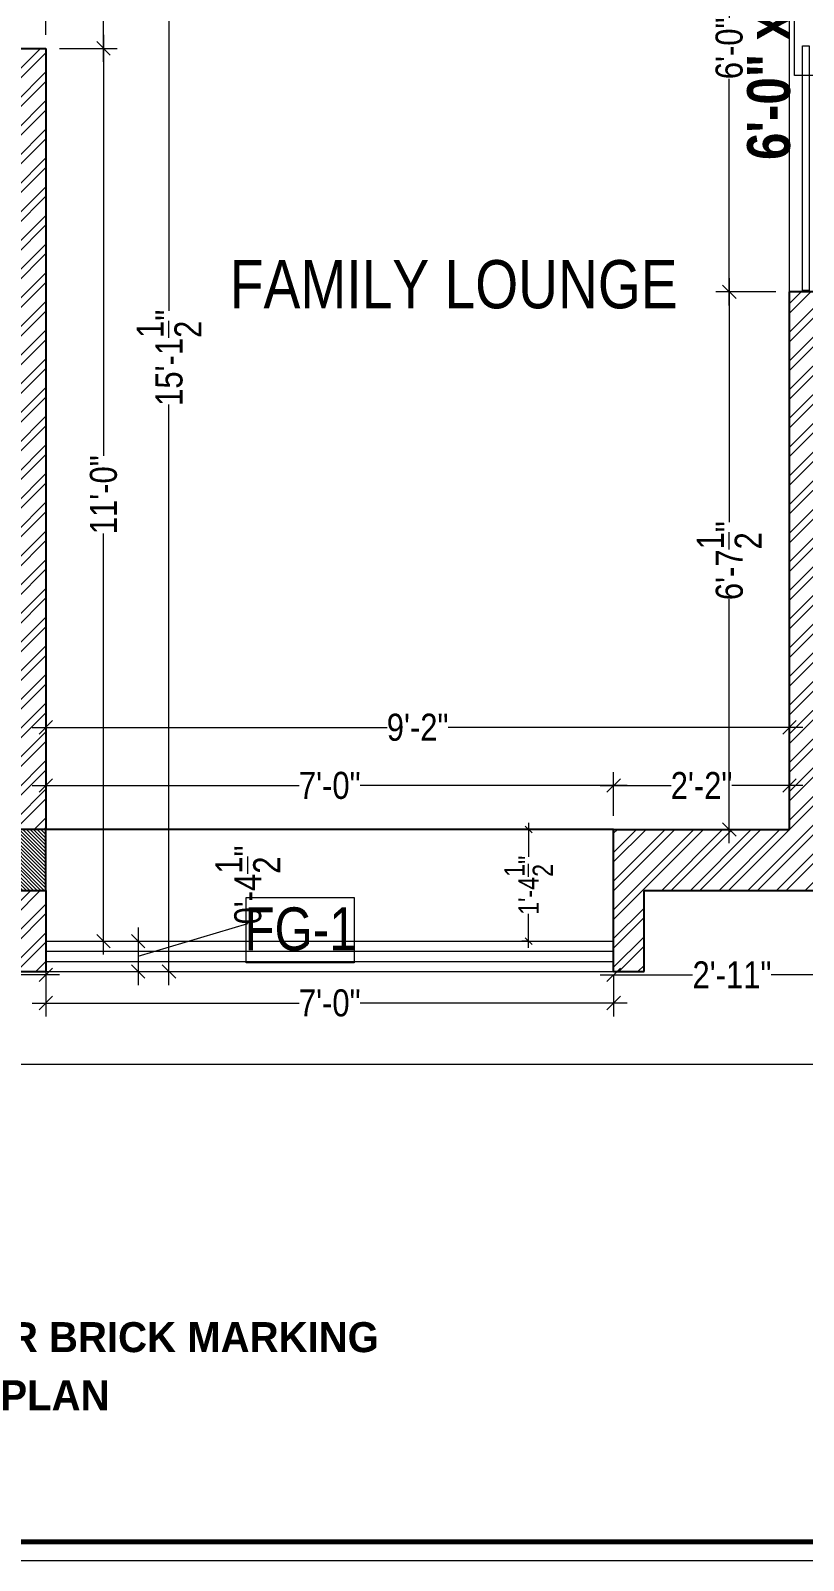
# Model space of a CAD drawing. Header units: millimetres. Extents: x 3019 to 3700, y 1451 to 1930.
# Drawn here: x 3353.6 to 3467.9, y 1451.2 to 1677.4 of the extents above; entities that cross this region are included whole.
import ezdxf

# ---------------------------------------------------------------- set-up
doc = ezdxf.new("R2010")
doc.units = ezdxf.units.MM
for name, color, linetype, lineweight in [('COLUMNS', 3, 'Continuous', 25), ('dimensions', 251, 'Continuous', 13), ('ELE.marking', 1, 'Continuous', 15), ('HATCH', 8, 'Continuous', 5), ('TEXT', 38, 'Continuous', 15), ('Title Sheet', 7, 'Continuous', 9), ('WALLS', 7, 'Continuous', 25), ('WIN', 124, 'Continuous', 9)]:
    doc.layers.add(name, color=color, linetype=linetype, lineweight=lineweight)
doc.layers.add('FURNITURE', color=124, linetype='Continuous')
doc.styles.add('style1', font='bgothm.ttf')
doc.styles.add('Swiss-LT', font='swissc.ttf')
doc.dimstyles.new('ELECT MARKING', dxfattribs={"dimtxt": 3, "dimasz": 1, "dimexe": 1, "dimexo": 1, "dimgap": 0, "dimtad": 0, "dimzin": 1, "dimdsep": 46, "dimlunit": 4, "dimtxsty": 'Swiss-LT', "dimblk": 'OBLIQUE', "dimcen": 0.125, "dimdle": 1, "dimclrd": 256, "dimclre": 256, "dimclrt": 7, "dimadec": 0, "dimazin": 0, "dimtfac": 1, "dimtofl": 0, "dimtmove": 0, "dimatfit": 3, "dimfxl": 6, "dimfxlon": 1, "dimtolj": 1, "dimtzin": 0, "dimlwd": -1, "dimlwe": -1, "dimarcsym": 0})
doc.dimstyles.new('INNER', dxfattribs={"dimtxt": 4, "dimasz": 2, "dimexe": 2, "dimexo": 2, "dimgap": 0, "dimtad": 0, "dimzin": 1, "dimdsep": 46, "dimlunit": 4, "dimtxsty": 'Swiss-LT', "dimblk": 'OBLIQUE', "dimcen": 0.125, "dimdle": 2, "dimclrd": 256, "dimclre": 256, "dimclrt": 7, "dimadec": 0, "dimazin": 0, "dimtfac": 1, "dimtofl": 0, "dimtmove": 0, "dimatfit": 3, "dimfxl": 12, "dimfxlon": 1, "dimtolj": 1, "dimtzin": 0, "dimlwd": -1, "dimlwe": -1, "dimarcsym": 0})

# ---------------------------------------------------------------- blocks, each defined once
blk = doc.blocks.new('_Oblique')
at = {"color": 0, "linetype": 'ByBlock', "lineweight": -2}
blk.add_line((-0.5, -0.5), (0.5, 0.5), dxfattribs=at)
blk = doc.blocks.new('*D214')
at = {"layer": 'Defpoints', "color": 0, "ltscale": 20, "transparency": 16777216}
for p in [(3355.84, 1710.74), (3355.84, 1674.74), (3364.38, 1674.74)]:
    blk.add_point(p, dxfattribs=at)
at = {"layer": 'dimensions', "ltscale": 20, "transparency": 16777216}
for p, q in [((3364.38, 1712.74), (3364.38, 1697.25)), ((3357.84, 1710.74), (3366.38, 1710.74)), ((3364.38, 1672.74), (3364.38, 1688.23)), ((3357.84, 1674.74), (3366.38, 1674.74))]:
    blk.add_line(p, q, dxfattribs=at)
at = {"layer": 'dimensions', "ltscale": 20, "transparency": 16777216, "xscale": 2, "yscale": 2, "zscale": 2}
for p, rotation in [((3364.38, 1710.74), 90), ((3364.38, 1674.74), 270)]:
    blk.add_blockref('_Oblique', p, dxfattribs=dict(at, rotation=rotation))
at = {"layer": 'dimensions', "color": 7, "ltscale": 20, "transparency": 16777216, "insert": (3364.38, 1692.74), "char_height": 4, "attachment_point": 5, "rotation": 90, "style": 'Swiss-LT'}
blk.add_mtext('\\A1;3\'-0"', dxfattribs=at)
blk = doc.blocks.new('*D216')
at = {"layer": 'Defpoints', "color": 0, "ltscale": 20, "transparency": 16777216}
for p in [(3355.84, 1674.74), (3355.84, 1542.74), (3364.38, 1542.74)]:
    blk.add_point(p, dxfattribs=at)
at = {"layer": 'dimensions', "ltscale": 20, "transparency": 16777216}
for p, q in [((3364.38, 1676.74), (3364.38, 1614.48)), ((3357.84, 1674.74), (3366.38, 1674.74)), ((3364.38, 1540.74), (3364.38, 1603)), ((3357.84, 1542.74), (3366.38, 1542.74))]:
    blk.add_line(p, q, dxfattribs=at)
at = {"layer": 'dimensions', "ltscale": 20, "transparency": 16777216, "xscale": 2, "yscale": 2, "zscale": 2}
for p, rotation in [((3364.38, 1674.74), 90), ((3364.38, 1542.74), 270)]:
    blk.add_blockref('_Oblique', p, dxfattribs=dict(at, rotation=rotation))
at = {"layer": 'dimensions', "color": 7, "ltscale": 20, "transparency": 16777216, "insert": (3364.38, 1608.74), "char_height": 4, "attachment_point": 5, "rotation": 90, "style": 'Swiss-LT'}
blk.add_mtext('\\A1;11\'-0"', dxfattribs=at)
blk = doc.blocks.new('*D222')
at = {"layer": 'Defpoints', "color": 0, "ltscale": 20, "transparency": 16777216}
for p in [(3439.84, 1565.74), (3355.84, 1559.24), (3439.84, 1559.24)]:
    blk.add_point(p, dxfattribs=at)
at = {"layer": 'dimensions', "ltscale": 20, "transparency": 16777216}
for p, q in [((3355.84, 1561.24), (3355.84, 1567.74)), ((3439.84, 1561.24), (3439.84, 1567.74)), ((3353.84, 1565.74), (3393.34, 1565.74)), ((3441.84, 1565.74), (3402.34, 1565.74))]:
    blk.add_line(p, q, dxfattribs=at)
at = {"layer": 'dimensions', "ltscale": 20, "transparency": 16777216, "xscale": 2, "yscale": 2, "zscale": 2, "rotation": 180}
blk.add_blockref('_Oblique', (3355.84, 1565.74), dxfattribs=at)
at = {"layer": 'dimensions', "ltscale": 20, "transparency": 16777216, "xscale": 2, "yscale": 2, "zscale": 2}
blk.add_blockref('_Oblique', (3439.84, 1565.74), dxfattribs=at)
at = {"layer": 'dimensions', "color": 7, "ltscale": 20, "transparency": 16777216, "insert": (3397.84, 1565.74), "char_height": 4, "attachment_point": 5, "style": 'Swiss-LT'}
blk.add_mtext('\\A1;7\'-0"', dxfattribs=at)
blk = doc.blocks.new('*D223')
at = {"layer": 'Defpoints', "color": 0, "ltscale": 20, "transparency": 16777216}
for p in [(3465.84, 1565.74), (3439.84, 1559.24), (3465.84, 1559.24)]:
    blk.add_point(p, dxfattribs=at)
at = {"layer": 'dimensions', "ltscale": 20, "transparency": 16777216}
for p, q in [((3439.84, 1561.24), (3439.84, 1567.74)), ((3465.84, 1561.24), (3465.84, 1567.74)), ((3437.84, 1565.74), (3448.34, 1565.74)), ((3467.84, 1565.74), (3457.33, 1565.74))]:
    blk.add_line(p, q, dxfattribs=at)
at = {"layer": 'dimensions', "ltscale": 20, "transparency": 16777216, "xscale": 2, "yscale": 2, "zscale": 2, "rotation": 180}
blk.add_blockref('_Oblique', (3439.84, 1565.74), dxfattribs=at)
at = {"layer": 'dimensions', "ltscale": 20, "transparency": 16777216, "xscale": 2, "yscale": 2, "zscale": 2}
blk.add_blockref('_Oblique', (3465.84, 1565.74), dxfattribs=at)
at = {"layer": 'dimensions', "color": 7, "ltscale": 20, "transparency": 16777216, "insert": (3452.84, 1565.74), "char_height": 4, "attachment_point": 5, "style": 'Swiss-LT'}
blk.add_mtext('\\A1;2\'-2"', dxfattribs=at)
blk = doc.blocks.new('*D224')
at = {"layer": 'Defpoints', "color": 0, "ltscale": 20, "transparency": 16777216}
for p in [(3355.84, 1574.34), (3355.84, 1559.24), (3465.84, 1559.24)]:
    blk.add_point(p, dxfattribs=at)
at = {"layer": 'dimensions', "ltscale": 20, "transparency": 16777216}
for p, q in [((3353.84, 1574.34), (3406.32, 1574.34)), ((3355.84, 1562.34), (3355.84, 1576.34)), ((3467.84, 1574.34), (3415.35, 1574.34)), ((3465.84, 1562.34), (3465.84, 1576.34))]:
    blk.add_line(p, q, dxfattribs=at)
at = {"layer": 'dimensions', "ltscale": 20, "transparency": 16777216, "xscale": 2, "yscale": 2, "zscale": 2, "rotation": 180}
blk.add_blockref('_Oblique', (3355.84, 1574.34), dxfattribs=at)
at = {"layer": 'dimensions', "ltscale": 20, "transparency": 16777216, "xscale": 2, "yscale": 2, "zscale": 2}
blk.add_blockref('_Oblique', (3465.84, 1574.34), dxfattribs=at)
at = {"layer": 'dimensions', "color": 7, "ltscale": 20, "transparency": 16777216, "insert": (3410.84, 1574.34), "char_height": 4, "attachment_point": 5, "style": 'Swiss-LT'}
blk.add_mtext('\\A1;9\'-2"', dxfattribs=at)
blk = doc.blocks.new('*D225')
at = {"layer": 'Defpoints', "color": 0, "ltscale": 20, "transparency": 16777216}
for p in [(3369.01, 1719.74), (3366.31, 1538.24), (3374.06, 1538.24)]:
    blk.add_point(p, dxfattribs=at)
at = {"layer": 'dimensions', "ltscale": 20, "transparency": 16777216}
for p, q in [((3374.06, 1721.74), (3374.06, 1635.92)), ((3371.01, 1719.74), (3376.06, 1719.74)), ((3374.06, 1536.24), (3374.06, 1622.06)), ((3368.31, 1538.24), (3376.06, 1538.24))]:
    blk.add_line(p, q, dxfattribs=at)
at = {"layer": 'dimensions', "ltscale": 20, "transparency": 16777216, "xscale": 2, "yscale": 2, "zscale": 2}
for p, rotation in [((3374.06, 1719.74), 90), ((3374.06, 1538.24), 270)]:
    blk.add_blockref('_Oblique', p, dxfattribs=dict(at, rotation=rotation))
at = {"layer": 'dimensions', "color": 7, "ltscale": 20, "transparency": 16777216, "insert": (3374.06, 1628.99), "char_height": 4, "attachment_point": 5, "rotation": 90, "style": 'Swiss-LT'}
blk.add_mtext('\\A1;15\'-1{\\H1x;\\S1/2;}"', dxfattribs=at)
blk = doc.blocks.new('*D226')
at = {"layer": 'Defpoints', "color": 0, "ltscale": 20, "transparency": 16777216}
for p in [(3465.84, 1638.74), (3456.94, 1559.24), (3465.84, 1559.24)]:
    blk.add_point(p, dxfattribs=at)
at = {"layer": 'dimensions', "ltscale": 20, "transparency": 16777216}
for p, q in [((3456.94, 1640.74), (3456.94, 1604.67)), ((3463.84, 1638.74), (3454.94, 1638.74)), ((3456.94, 1557.24), (3456.94, 1593.31)), ((3463.84, 1559.24), (3454.94, 1559.24))]:
    blk.add_line(p, q, dxfattribs=at)
at = {"layer": 'dimensions', "ltscale": 20, "transparency": 16777216, "xscale": 2, "yscale": 2, "zscale": 2}
for p, rotation in [((3456.94, 1638.74), 90), ((3456.94, 1559.24), 270)]:
    blk.add_blockref('_Oblique', p, dxfattribs=dict(at, rotation=rotation))
at = {"layer": 'dimensions', "color": 7, "ltscale": 20, "transparency": 16777216, "insert": (3456.94, 1598.99), "char_height": 4, "attachment_point": 5, "rotation": 90, "style": 'Swiss-LT'}
blk.add_mtext('\\A1;6\'-7{\\H1x;\\S1/2;}"', dxfattribs=at)
blk = doc.blocks.new('*D227')
at = {"layer": 'Defpoints', "color": 0, "ltscale": 20, "transparency": 16777216}
for p in [(3456.94, 1710.74), (3465.84, 1710.74), (3465.84, 1638.74)]:
    blk.add_point(p, dxfattribs=at)
at = {"layer": 'dimensions', "ltscale": 20, "transparency": 16777216}
for p, q in [((3456.94, 1712.74), (3456.94, 1679.23)), ((3463.84, 1710.74), (3454.94, 1710.74)), ((3456.94, 1636.74), (3456.94, 1670.24)), ((3463.84, 1638.74), (3454.94, 1638.74))]:
    blk.add_line(p, q, dxfattribs=at)
at = {"layer": 'dimensions', "ltscale": 20, "transparency": 16777216, "xscale": 2, "yscale": 2, "zscale": 2}
for p, rotation in [((3456.94, 1710.74), 90), ((3456.94, 1638.74), 270)]:
    blk.add_blockref('_Oblique', p, dxfattribs=dict(at, rotation=rotation))
at = {"layer": 'dimensions', "color": 7, "ltscale": 20, "transparency": 16777216, "insert": (3456.94, 1674.74), "char_height": 4, "attachment_point": 5, "rotation": 90, "style": 'Swiss-LT'}
blk.add_mtext('\\A1;6\'-0"', dxfattribs=at)
blk = doc.blocks.new('*D153')
at = {"layer": 'Defpoints', "color": 0, "ltscale": 20, "transparency": 16777216}
for p in [(3474.84, 1550.24), (3439.84, 1538.24), (3439.84, 1537.75)]:
    blk.add_point(p, dxfattribs=at)
at = {"layer": 'dimensions', "ltscale": 20, "transparency": 16777216}
for p, q in [((3474.84, 1548.24), (3474.84, 1535.75)), ((3437.84, 1537.75), (3451.52, 1537.75)), ((3439.84, 1537.75), (3439.84, 1535.75)), ((3476.84, 1537.75), (3463.15, 1537.75))]:
    blk.add_line(p, q, dxfattribs=at)
at = {"layer": 'dimensions', "ltscale": 20, "transparency": 16777216, "xscale": 2, "yscale": 2, "zscale": 2, "rotation": 180}
blk.add_blockref('_Oblique', (3439.84, 1537.75), dxfattribs=at)
at = {"layer": 'dimensions', "ltscale": 20, "transparency": 16777216, "xscale": 2, "yscale": 2, "zscale": 2}
blk.add_blockref('_Oblique', (3474.84, 1537.75), dxfattribs=at)
at = {"layer": 'dimensions', "color": 7, "ltscale": 20, "transparency": 16777216, "insert": (3457.34, 1537.75), "char_height": 4, "attachment_point": 5, "style": 'Swiss-LT'}
blk.add_mtext('\\A1;2\'-11"', dxfattribs=at)
blk = doc.blocks.new('*D154')
at = {"layer": 'Defpoints', "color": 0, "ltscale": 20, "transparency": 16777216}
for p in [(3307.84, 1550.24), (3355.84, 1550.24), (3307.84, 1537.75)]:
    blk.add_point(p, dxfattribs=at)
at = {"layer": 'dimensions', "ltscale": 20, "transparency": 16777216}
for p, q in [((3307.84, 1548.24), (3307.84, 1535.75)), ((3355.84, 1548.24), (3355.84, 1535.75)), ((3305.84, 1537.75), (3327.3, 1537.75)), ((3357.84, 1537.75), (3336.37, 1537.75))]:
    blk.add_line(p, q, dxfattribs=at)
at = {"layer": 'dimensions', "ltscale": 20, "transparency": 16777216, "xscale": 2, "yscale": 2, "zscale": 2, "rotation": 180}
blk.add_blockref('_Oblique', (3307.84, 1537.75), dxfattribs=at)
at = {"layer": 'dimensions', "ltscale": 20, "transparency": 16777216, "xscale": 2, "yscale": 2, "zscale": 2}
blk.add_blockref('_Oblique', (3355.84, 1537.75), dxfattribs=at)
at = {"layer": 'dimensions', "color": 7, "ltscale": 20, "transparency": 16777216, "insert": (3331.84, 1537.75), "char_height": 4, "attachment_point": 5, "style": 'Swiss-LT'}
blk.add_mtext('\\A1;4\'-0"', dxfattribs=at)
blk = doc.blocks.new('*D160')
at = {"layer": 'Defpoints', "color": 0, "ltscale": 20, "transparency": 16777216}
for p in [(3085.84, 1550.24), (3474.84, 1550.24), (3474.84, 1524.52)]:
    blk.add_point(p, dxfattribs=at)
at = {"layer": 'dimensions', "ltscale": 20, "transparency": 16777216}
for p, q in [((3085.84, 1536.52), (3085.84, 1522.52)), ((3474.84, 1536.52), (3474.84, 1522.52)), ((3083.84, 1524.52), (3274.5, 1524.52)), ((3476.84, 1524.52), (3286.17, 1524.52))]:
    blk.add_line(p, q, dxfattribs=at)
at = {"layer": 'dimensions', "ltscale": 20, "transparency": 16777216, "xscale": 2, "yscale": 2, "zscale": 2, "rotation": 180}
blk.add_blockref('_Oblique', (3085.84, 1524.52), dxfattribs=at)
at = {"layer": 'dimensions', "ltscale": 20, "transparency": 16777216, "xscale": 2, "yscale": 2, "zscale": 2}
blk.add_blockref('_Oblique', (3474.84, 1524.52), dxfattribs=at)
at = {"layer": 'dimensions', "color": 7, "ltscale": 20, "transparency": 16777216, "insert": (3280.34, 1524.52), "char_height": 4, "attachment_point": 5, "style": 'Swiss-LT'}
blk.add_mtext('\\A1;32\'-5"', dxfattribs=at)
blk = doc.blocks.new('A$C38E01DC9')
at = {"layer": 'COLUMNS', "lineweight": 13, "ltscale": 20}
h = blk.add_hatch(dxfattribs=at)
h.set_pattern_fill('ANSI31', color=251, scale=3, style=0)
h.set_pattern_definition([(45, (-325034.08293, 115213.30426), (-0.26516504294, 0.26516504294), [])])
h.paths.add_polyline_path([(0, -18), (9, -18), (9, 0), (0, 0)])
at = {"layer": 'COLUMNS', "ltscale": 20}
blk.add_lwpolyline([(0, -18), (9, -18), (9, 0), (0, 0)], close=True, dxfattribs=at)
blk = doc.blocks.new('*D241')
at = {"layer": 'Defpoints', "color": 0, "ltscale": 20, "transparency": 16777216}
for p in [(3355.84, 1681.54), (3273.34, 1674.74), (3355.84, 1674.74)]:
    blk.add_point(p, dxfattribs=at)
at = {"layer": 'dimensions', "ltscale": 20, "transparency": 16777216}
for p, q in [((3273.34, 1676.74), (3273.34, 1683.54)), ((3355.84, 1676.74), (3355.84, 1683.54)), ((3271.34, 1681.54), (3307.58, 1681.54)), ((3357.84, 1681.54), (3321.59, 1681.54))]:
    blk.add_line(p, q, dxfattribs=at)
at = {"layer": 'dimensions', "ltscale": 20, "transparency": 16777216, "xscale": 2, "yscale": 2, "zscale": 2, "rotation": 180}
blk.add_blockref('_Oblique', (3273.34, 1681.54), dxfattribs=at)
at = {"layer": 'dimensions', "ltscale": 20, "transparency": 16777216, "xscale": 2, "yscale": 2, "zscale": 2}
blk.add_blockref('_Oblique', (3355.84, 1681.54), dxfattribs=at)
at = {"layer": 'dimensions', "color": 7, "ltscale": 20, "transparency": 16777216, "insert": (3314.59, 1681.54), "char_height": 4, "attachment_point": 5, "style": 'Swiss-LT'}
blk.add_mtext('\\A1;6\'-10{\\H1x;\\S1/2;}"', dxfattribs=at)
blk = doc.blocks.new('*D245')
at = {"layer": 'Defpoints', "color": 0, "ltscale": 20, "transparency": 16777216}
for p in [(3355.84, 1538.24), (3439.84, 1538.24), (3439.84, 1533.58)]:
    blk.add_point(p, dxfattribs=at)
at = {"layer": 'dimensions', "ltscale": 20, "transparency": 16777216}
for p, q in [((3355.84, 1536.24), (3355.84, 1531.58)), ((3439.84, 1536.24), (3439.84, 1531.58)), ((3353.84, 1533.58), (3393.34, 1533.58)), ((3441.84, 1533.58), (3402.34, 1533.58))]:
    blk.add_line(p, q, dxfattribs=at)
at = {"layer": 'dimensions', "ltscale": 20, "transparency": 16777216, "xscale": 2, "yscale": 2, "zscale": 2, "rotation": 180}
blk.add_blockref('_Oblique', (3355.84, 1533.58), dxfattribs=at)
at = {"layer": 'dimensions', "ltscale": 20, "transparency": 16777216, "xscale": 2, "yscale": 2, "zscale": 2}
blk.add_blockref('_Oblique', (3439.84, 1533.58), dxfattribs=at)
at = {"layer": 'dimensions', "color": 7, "ltscale": 20, "transparency": 16777216, "insert": (3397.84, 1533.58), "char_height": 4, "attachment_point": 5, "style": 'Swiss-LT'}
blk.add_mtext('\\A1;7\'-0"', dxfattribs=at)
blk = doc.blocks.new('*D246')
at = {"layer": 'Defpoints', "color": 0, "ltscale": 20, "transparency": 16777216}
for p in [(3368.99, 1542.74), (3368.99, 1538.24), (3369.5, 1538.24)]:
    blk.add_point(p, dxfattribs=at)
at = {"layer": 'dimensions', "ltscale": 20, "transparency": 16777216}
for p, q in [((3369.5, 1540.49), (3385.71, 1545.35)), ((3369.5, 1544.74), (3369.5, 1536.24)), ((3369.5, 1542.74), (3371.5, 1542.74)), ((3369.5, 1538.24), (3371.5, 1538.24))]:
    blk.add_line(p, q, dxfattribs=at)
at = {"layer": 'dimensions', "ltscale": 20, "transparency": 16777216, "xscale": 2, "yscale": 2, "zscale": 2}
for p, rotation in [((3369.5, 1542.74), 90), ((3369.5, 1538.24), 270)]:
    blk.add_blockref('_Oblique', p, dxfattribs=dict(at, rotation=rotation))
at = {"layer": 'dimensions', "color": 7, "ltscale": 20, "transparency": 16777216, "insert": (3385.71, 1551.04), "char_height": 4, "attachment_point": 5, "rotation": 90, "style": 'Swiss-LT'}
blk.add_mtext('\\A1;0\'-4{\\H1x;\\S1/2;}"', dxfattribs=at)
blk = doc.blocks.new('*D247')
at = {"layer": 'Defpoints', "color": 0, "ltscale": 2, "transparency": 16777216}
for p in [(3427.26, 1559.24), (3427.36, 1559.24), (3427.36, 1542.74)]:
    blk.add_point(p, dxfattribs=at)
at = {"layer": 'ELE.marking', "ltscale": 2, "transparency": 16777216}
for p, q in [((3427.26, 1559.24), (3426.26, 1559.24)), ((3427.26, 1560.24), (3427.26, 1555.2)), ((3427.26, 1541.74), (3427.26, 1546.78)), ((3427.26, 1542.74), (3426.26, 1542.74))]:
    blk.add_line(p, q, dxfattribs=at)
for p, rotation in [((3427.26, 1559.24), 90), ((3427.26, 1542.74), 270)]:
    blk.add_blockref('_Oblique', p, dxfattribs=dict(at, rotation=rotation))
at = {"layer": 'ELE.marking', "color": 7, "ltscale": 2, "transparency": 16777216, "insert": (3427.26, 1550.99), "char_height": 3, "attachment_point": 5, "rotation": 90, "style": 'Swiss-LT'}
blk.add_mtext('\\A1;1\'-4{\\H1x;\\S1/2;}"', dxfattribs=at)

msp = doc.modelspace()

# ---------------------------------------------------------------- hatches: boundary and pattern name
at = {"layer": 'HATCH', "ltscale": 20}
h = msp.add_hatch(dxfattribs=at)
h.set_pattern_fill('ANSI32', color=256, scale=8, style=0)
h.set_pattern_definition([(45, (3443.149, 1546.4382), (-2.12132, 2.12132), []), (45, (3444.5632, 1546.4382), (-2.12132, 2.12132), [])])
h.paths.add_polyline_path([(3444.336, 1550.24), (3441.836, 1550.24), (3441.836, 1559.24), (3439.836, 1559.24), (3439.836, 1538.24), (3444.336, 1538.24)])
h.paths.add_polyline_path([(3355.836, 1550.24), (3351.336, 1550.24), (3351.336, 1538.24), (3355.836, 1538.24)])
h.paths.add_polyline_path([(3098.336, 1715.24), (3094.836, 1715.24), (3094.836, 1710.74), (3098.336, 1710.74)])
h.paths.add_polyline_path([(3586.836, 1655.24), (3577.836, 1655.24), (3577.836, 1550.24), (3586.836, 1550.24)])
h.paths.add_polyline_path([(3586.836, 1674.74), (3577.836, 1674.74), (3577.836, 1667.24), (3586.836, 1667.24)])
h.paths.add_polyline_path([(3529.836, 1707.74), (3520.836, 1707.74), (3520.836, 1667.24), (3529.836, 1667.24)])
h.paths.add_polyline_path([(3577.836, 1719.74), (3529.836, 1719.74), (3529.836, 1713.74), (3577.836, 1713.74)])
h.paths.add_polyline_path([(3577.836, 1661.24), (3529.836, 1661.24), (3529.836, 1655.24), (3577.836, 1655.24)])
h.paths.add_polyline_path([(3219.336, 1791.74), (3214.836, 1791.74), (3214.836, 1779.74), (3138.336, 1779.74), (3138.336, 1775.24), (3219.336, 1775.24)])
h.paths.add_polyline_path([(3297.336, 1715.24), (3219.336, 1715.24), (3219.336, 1745.24), (3214.836, 1745.24), (3214.836, 1715.24), (3142.836, 1715.24), (3142.836, 1745.24), (3138.336, 1745.24), (3138.336, 1710.74), (3297.336, 1710.74)])
h.paths.add_polyline_path([(3337.836, 1715.24), (3333.436, 1715.24), (3333.436, 1710.74), (3337.836, 1710.74)])
h.paths.add_polyline_path([(3094.836, 1779.74), (3085.836, 1779.74), (3085.836, 1764.74), (3094.836, 1764.74)])
h.paths.add_polyline_path([(3273.336, 1868.24), (3190.836, 1868.24), (3190.836, 1859.24), (3214.836, 1859.24), (3214.836, 1851.74), (3219.336, 1851.74), (3219.336, 1859.24), (3273.336, 1859.24)])
h.paths.add_polyline_path([(3337.836, 1868.24), (3333.336, 1868.24), (3333.336, 1859.24), (3337.836, 1859.24)])
h.paths.add_polyline_path([(3474.836, 1868.24), (3355.836, 1868.24), (3355.836, 1859.24), (3465.836, 1859.24), (3465.836, 1710.74), (3474.836, 1710.74)])
h.paths.add_polyline_path([(3474.836, 1638.74), (3465.836, 1638.74), (3465.836, 1559.24), (3441.836, 1559.24), (3441.836, 1550.24), (3474.836, 1550.24)])
h.paths.add_polyline_path([(3337.836, 1559.24), (3307.836, 1559.24), (3307.836, 1550.24), (3337.836, 1550.24)])
h.paths.add_polyline_path([(3277.836, 1559.24), (3273.336, 1559.24), (3273.336, 1617.74), (3291.336, 1617.74), (3291.336, 1622.24), (3268.836, 1622.24), (3268.836, 1550.24), (3277.836, 1550.24)])
h.paths.add_polyline_path([(3208.836, 1559.24), (3103.836, 1559.24), (3103.836, 1550.24), (3208.836, 1550.24)])
h.paths.add_polyline_path([(3094.836, 1668.74), (3085.836, 1668.74), (3085.836, 1559.24), (3094.836, 1559.24)])
h.paths.add_polyline_path([(3094.836, 1710.74), (3085.836, 1710.74), (3085.836, 1704.74), (3094.836, 1704.74)])
h.paths.add_polyline_path([(3355.836, 1859.24), (3351.336, 1859.24), (3351.336, 1719.74), (3355.836, 1719.74)])
h.paths.add_polyline_path([(3522.648, 1638.147), (3536.695, 1638.147), (3536.695, 1653.074), (3522.648, 1653.074)])
h.paths.add_polyline_path([(3542.893, 1678.242), (3563.645, 1678.242), (3563.645, 1694.662), (3542.893, 1694.662)])
h.paths.add_polyline_path([(3599.191, 1656.153), (3613.771, 1656.153), (3613.771, 1671.08), (3599.191, 1671.08)])
h.paths.add_polyline_path([(3351.336, 1670.24), (3351.336, 1559.24), (3355.836, 1559.24), (3355.836, 1674.74), (3268.836, 1674.74), (3268.836, 1652.24), (3273.336, 1652.24), (3273.336, 1670.24)])

# ---------------------------------------------------------------- linework, layer by layer
at = {"layer": 'FURNITURE'}
msp.add_line((3439.836, 1559.24), (3355.836, 1559.24), dxfattribs=at)
at = {"layer": 'TEXT', "color": 1}
for points in [[(3466.597, 1670.703), (3466.597, 1689.015), (3476.289, 1689.015), (3476.289, 1670.703)], [(3385.49, 1549.201), (3401.454, 1549.201), (3401.454, 1539.509), (3385.49, 1539.509)]]:
    msp.add_lwpolyline(points, close=True, dxfattribs=at)
at = {"layer": 'Title Sheet', "color": 250}
msp.add_lwpolyline([(3028.234, 1451.173), (3699.704, 1451.173), (3699.704, 1929.845), (3028.234, 1929.845)], close=True, dxfattribs=at)
at = {"layer": 'Title Sheet', "color": 7, "const_width": 0.706}
msp.add_lwpolyline([(3030.975, 1453.915), (3696.962, 1453.915), (3696.962, 1927.104), (3030.975, 1927.104)], close=True, dxfattribs=at)
at = {"layer": 'WALLS', "ltscale": 20}
for p, q in [((3268.836, 1674.74), (3355.836, 1674.74)), ((3355.836, 1674.74), (3355.836, 1559.24)), ((3474.836, 1638.74), (3465.836, 1638.74)), ((3465.836, 1559.24), (3465.836, 1638.74)), ((3439.836, 1559.24), (3465.836, 1559.24)), ((3439.836, 1538.24), (3439.836, 1559.24)), ((3355.836, 1550.24), (3355.836, 1538.24)), ((3444.336, 1550.24), (3474.836, 1550.24)), ((3444.336, 1538.24), (3444.336, 1550.24)), ((3351.336, 1538.24), (3355.836, 1538.24)), ((3439.836, 1538.24), (3444.336, 1538.24))]:
    msp.add_line(p, q, dxfattribs=at)
at = {"layer": 'WALLS', "color": 251, "lineweight": 18, "ltscale": 5}
for p, q in [((3355.836, 1542.74), (3439.836, 1542.74)), ((3355.836, 1538.24), (3439.836, 1538.24))]:
    msp.add_line(p, q, dxfattribs=at)
at = {"layer": 'WALLS', "color": 124, "lineweight": 18}
for p, q in [((3355.836, 1541.24), (3439.836, 1541.24)), ((3355.836, 1539.74), (3439.836, 1539.74))]:
    msp.add_line(p, q, dxfattribs=at)
at = {"layer": 'WIN'}
msp.add_line((3465.836, 1638.74), (3465.836, 1710.74), dxfattribs=at)
msp.add_lwpolyline([(3468.775, 1675.133), (3468.775, 1638.953), (3467.775, 1638.953), (3467.775, 1675.133), (3468.775, 1675.133)], dxfattribs=at)

# ---------------------------------------------------------------- block references
at = {"layer": 'COLUMNS', "ltscale": 20, "rotation": 89.99999999999999}
msp.add_blockref('A$C38E01DC9', (3337.836, 1550.24), dxfattribs=at)

# ---------------------------------------------------------------- texts
at = {"layer": 'TEXT', "color": 1, "insert": (3462.801, 1677.973), "char_height": 6.35105, "attachment_point": 5, "rotation": 90, "style": 'Swiss-LT'}
msp.add_mtext('\\A1;{\\fSwis721 Cn BT|b1|i0|c0|p34;6\'-0" x 7\'-0"}', dxfattribs=at)
at = {"layer": 'TEXT', "color": 7, "insert": (3416.18, 1639.816), "char_height": 7.128, "attachment_point": 5, "style": 'Swiss-LT'}
msp.add_mtext('\\A1;{\\C256;FAMILY LOUNGE}', dxfattribs=at)
at = {"layer": 'TEXT', "color": 1, "insert": (3393.513, 1544.499), "char_height": 6.351, "attachment_point": 5, "style": 'Swiss-LT'}
msp.add_mtext('\\A1;FG-1', dxfattribs=at)
at = {"layer": 'Title Sheet', "char_height": 4.43908, "attachment_point": 5, "style": 'style1'}
for s, insert in [('{\\fCentury Gothic|b1|i0|c0|p34;THIRD FLOOR BRICK MARKING}', (3359.609, 1484.151)), ('{\\fCentury Gothic|b1|i0|c0|p34;PLAN}', (3357.192, 1475.588))]:
    msp.add_mtext(s, dxfattribs=dict(at, insert=insert))

# ---------------------------------------------------------------- dimensions: what is measured, and where the dimension line sits
at = {"layer": 'dimensions', "ltscale": 20}
for base, p1, p2, override, picture, middle in [((3374.058, 1538.24), (3369.007, 1719.74), (3366.308, 1538.24), {"dimpost": '\\X', "dimarcsym": 2}, '*D225', (3374.058, 1628.99)), ((3364.381, 1674.74), (3355.836, 1710.74), (3355.836, 1674.74), {"dimpost": '\\X', "dimarcsym": 2}, '*D214', (3364.381, 1692.74)), ((3456.941, 1710.74), (3465.836, 1638.74), (3465.836, 1710.74), {"dimpost": '\\X', "dimtmove": 1, "dimarcsym": 2}, '*D227', (3456.941, 1674.74)), ((3364.381, 1542.74), (3355.836, 1674.74), (3355.836, 1542.74), {"dimpost": '\\X', "dimtmove": 1, "dimarcsym": 2}, '*D216', (3364.381, 1608.74)), ((3456.941, 1559.24), (3465.836, 1638.74), (3465.836, 1559.24), {"dimpost": '\\X', "dimarcsym": 2}, '*D226', (3456.941, 1598.99)), ((3369.499, 1538.24), (3368.995, 1542.74), (3368.995, 1538.24), {"dimpost": '\\X', "dimtmove": 1, "dimarcsym": 2}, '*D246', (3385.706, 1545.352))]:
    dim = msp.add_linear_dim(base=base, p1=p1, p2=p2, angle=90, dimstyle='INNER', override=override, dxfattribs=at)
    dim.commit()
    dim.dimension.update_dxf_attribs({"geometry": picture, "text_midpoint": middle})
for base, p1, p2, override, picture, middle in [((3355.836, 1681.536), (3273.336, 1674.74), (3355.836, 1674.74), {"dimpost": '\\X', "dimarcsym": 2}, '*D241', (3314.586, 1681.536)), ((3355.836, 1574.343), (3465.836, 1559.24), (3355.836, 1559.24), {"dimpost": '\\X', "dimarcsym": 2}, '*D224', (3410.836, 1574.343)), ((3439.836, 1565.744), (3355.836, 1559.24), (3439.836, 1559.24), {"dimpost": '\\X', "dimtmove": 1, "dimarcsym": 2}, '*D222', (3397.836, 1565.744)), ((3465.836, 1565.744), (3439.836, 1559.24), (3465.836, 1559.24), {"dimpost": '\\X', "dimtmove": 1, "dimarcsym": 2}, '*D223', (3452.836, 1565.744)), ((3474.836, 1524.519), (3085.836, 1550.24), (3474.836, 1550.24), {"dimpost": '\\X', "dimarcsym": 2}, '*D160', (3280.336, 1524.519)), ((3307.836, 1537.753), (3355.836, 1550.24), (3307.836, 1550.24), {"dimpost": '\\X', "dimtmove": 1, "dimarcsym": 2}, '*D154', (3331.836, 1537.753)), ((3439.836, 1537.753), (3474.836, 1550.24), (3439.836, 1538.24), {"dimpost": '\\X', "dimtmove": 1, "dimarcsym": 2}, '*D153', (3457.336, 1537.753)), ((3439.836, 1533.58), (3355.836, 1538.24), (3439.836, 1538.24), {"dimpost": '\\X', "dimtmove": 1, "dimarcsym": 2}, '*D245', (3397.836, 1533.58))]:
    dim = msp.add_linear_dim(base=base, p1=p1, p2=p2, dimstyle='INNER', override=override, dxfattribs=at)
    dim.commit()
    dim.dimension.update_dxf_attribs({"geometry": picture, "text_midpoint": middle})
at = {"layer": 'ELE.marking', "color": 1, "ltscale": 2}
dim = msp.add_linear_dim(base=(3427.257, 1559.24), p1=(3427.357, 1542.74), p2=(3427.357, 1559.24), angle=90, dimstyle='ELECT MARKING', override={"dimpost": '\\X', "dimfxl": 12}, dxfattribs=at)
dim.commit()
dim.dimension.update_dxf_attribs({"geometry": '*D247', "text_midpoint": (3427.257, 1550.99)})

doc.saveas('drawing.dxf')
